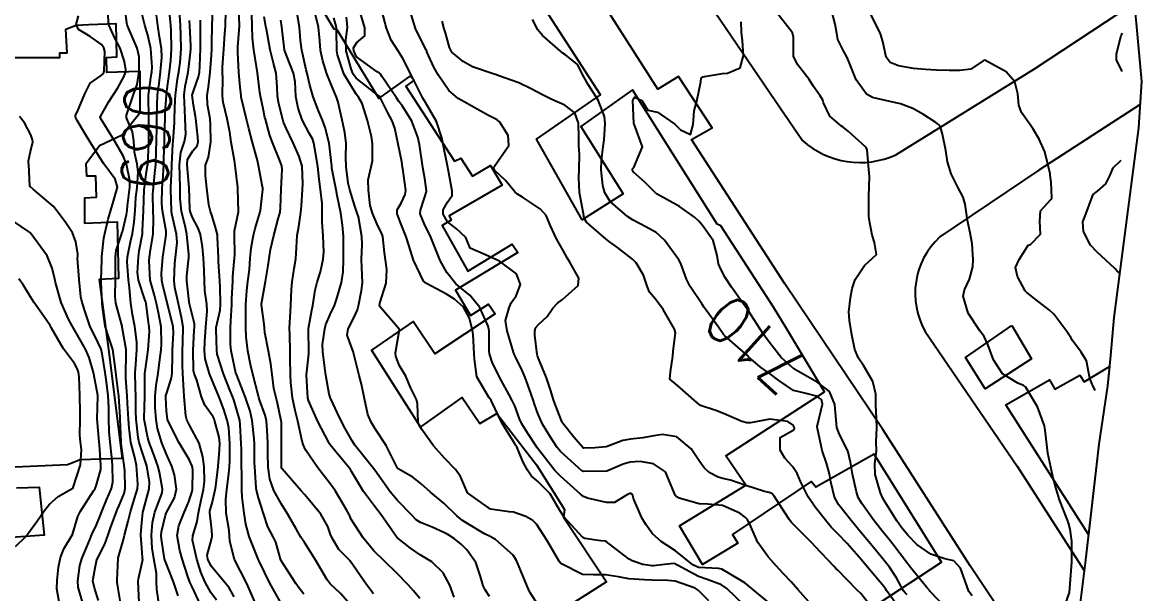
# Model space of a CAD drawing. Header units: metres. Extents: x 292545 to 299085, y 7450245 to 7463078.
# Drawn here: x 297174.5 to 297270.9, y 7453358.4 to 7453407.6 of the extents above; entities that cross this region are included whole.
import ezdxf
from ezdxf.enums import TextEntityAlignment as Align

# ---------------------------------------------------------------- set-up
doc = ezdxf.new("R2010")
doc.units = ezdxf.units.M
for name, color, linetype in [('Area', 45, 'Continuous'), ('Cotas', 45, 'Continuous'), ('Curvas de Nivel 1m', 11, 'Continuous'), ('Curvas de Nivel 5m', 15, 'Continuous'), ('Edificações', 30, 'Continuous'), ('Vias Primárias', 230, 'Continuous')]:
    doc.layers.add(name, color=color, linetype=linetype)
doc.styles.add('Style-STANDARD', font='STANDARD.shx')

msp = doc.modelspace()

# ---------------------------------------------------------------- linework, layer by layer
at = {"layer": 'Area'}
msp.add_polyline3d([(297263.905, 7453468.188, 707.986), (297264.43, 7453463.02, 710.397), (297264.747, 7453461.498, 710.317), (297265.53, 7453455.114, 719.386), (297265.915, 7453446.778, 720.256), (297266.947, 7453435.009, 719.408), (297267.13, 7453434.456, 719.368), (297267.596, 7453432.578, 719.207), (297267.723, 7453431.278, 719.156), (297267.923, 7453429.338, 719.037), (297268.466, 7453425.708, 718.717), (297268.871, 7453421.21, 719.596), (297269.77, 7453414.053, 714.737), (297270.033, 7453411.91, 718.577), (297270.476, 7453407.583, 721.096), (297270.933, 7453402.545, 714.865), (297270.666, 7453398.531, 714.583), (297268.548, 7453382.165, 717.363), (297268.265, 7453378.912, 713.973), (297268.005, 7453376.289, 715.552), (297267.248, 7453371.24, 716.462), (297266.063, 7453361.022, 712.992), (297265.566, 7453357.118, 712.999)], dxfattribs=at)
at = {"layer": 'Curvas de Nivel 1m', "flags": 128}
for points, elevation in [([(297189.835, 7453357.339), (297189.062, 7453359.004), (297188.911, 7453359.348), (297188.73, 7453359.836), (297188.248, 7453361.355), (297188.025, 7453362.093), (297187.808, 7453363.36), (297187.943, 7453364.201), (297188.401, 7453365.354), (297188.529, 7453365.629), (297188.813, 7453366.308), (297189.08, 7453367.087), (297189.121, 7453367.347), (297189.145, 7453369.042), (297189.105, 7453369.347), (297188.851, 7453369.919), (297187.98, 7453371.359), (297187.02, 7453373.24), (297186.976, 7453373.369), (297186.9, 7453374.128), (297186.833, 7453375.292), (297186.833, 7453375.371), (297186.84, 7453375.445), (297186.918, 7453375.688), (297187.331, 7453376.972), (297187.374, 7453377.366), (297187.392, 7453378.933), (297187.41, 7453379.366), (297187.502, 7453380.848), (297187.468, 7453381.365), (297187.012, 7453383.245), (297186.981, 7453383.339), (297186.976, 7453383.371), (297186.586, 7453384.934), (297186.486, 7453385.378), (297186.45, 7453385.971), (297186.562, 7453387.378), (297186.822, 7453389.115), (297186.858, 7453389.373), (297186.845, 7453389.614), (297186.529, 7453391.376), (297186.483, 7453392.006), (297186.525, 7453393.376), (297186.56, 7453393.954), (297186.649, 7453395.375), (297186.666, 7453395.869), (297186.709, 7453397.375), (297186.723, 7453397.839), (297186.77, 7453399.374), (297186.786, 7453399.795), (297186.877, 7453401.373), (297186.91, 7453401.691), (297187.147, 7453403.371), (297187.263, 7453404.344), (297187.322, 7453405.37), (297187.296, 7453406.939), (297187.268, 7453407.37), (297187.266, 7453407.407), (297187.074, 7453409.372)], 692), ([(297202.705, 7453357.423), (297201.881, 7453358.359), (297201.005, 7453359.206), (297200.728, 7453359.559), (297199.746, 7453361.22), (297198.768, 7453362.771), (297198.477, 7453363.233), (297198.066, 7453363.952), (297197.324, 7453365.245), (297196.805, 7453366.072), (297196.15, 7453367.26), (297195.799, 7453368.232), (297195.655, 7453369.268), (297195.625, 7453370.505), (297195.624, 7453371.269), (297195.604, 7453371.993), (297195.502, 7453373.271), (297195.393, 7453373.768), (297194.911, 7453375.086), (297194.841, 7453375.281), (297194.808, 7453375.388), (297194.328, 7453377.286), (297194.124, 7453378.115), (297193.903, 7453379.291), (297193.768, 7453380.505), (297193.724, 7453381.293), (297193.715, 7453382.584), (297193.727, 7453383.293), (297193.814, 7453384.503), (297193.903, 7453385.291), (297194.028, 7453386.31), (297194.11, 7453387.29), (297194.192, 7453388.169), (297194.39, 7453389.287), (297194.531, 7453389.843), (297194.952, 7453391.282), (297194.978, 7453391.408), (297195.124, 7453392.704), (297195.179, 7453393.233), (297195.181, 7453393.279), (297195.18, 7453393.326), (297195.136, 7453393.582), (297194.826, 7453395.283), (297194.727, 7453395.717), (297194.313, 7453397.289), (297193.994, 7453398.493), (297193.792, 7453399.294), (297193.33, 7453401.191), (297193.313, 7453401.299), (297193.234, 7453402.038), (297193.133, 7453403.301), (297193.026, 7453405.058), (297193.033, 7453405.302), (297193.048, 7453405.53), (297193.169, 7453407.301), (297193.172, 7453407.424), (297193.088, 7453409.302)], 698), ([(297182.958, 7453357.417), (297182.717, 7453358.814), (297182.636, 7453359.335), (297182.625, 7453359.421), (297182.627, 7453359.518), (297182.724, 7453361.42), (297182.727, 7453361.447), (297182.754, 7453361.528), (297183.17, 7453363.015), (297183.27, 7453363.415), (297183.589, 7453364.614), (297183.791, 7453365.41), (297184.025, 7453366.193), (297184.381, 7453367.404), (297184.416, 7453367.815), (297184.299, 7453369.405), (297184.156, 7453370.104), (297183.828, 7453371.41), (297183.657, 7453372.64), (297183.602, 7453373.413), (297183.532, 7453374.788), (297183.506, 7453375.414), (297183.395, 7453376.956), (297183.38, 7453377.416), (297183.423, 7453378.951), (297183.402, 7453379.416), (297183.073, 7453381.338), (297183.055, 7453381.419), (297182.995, 7453381.645), (297182.518, 7453383.425), (297182.456, 7453383.988), (297182.492, 7453385.425), (297182.496, 7453385.97), (297182.481, 7453387.426), (297182.549, 7453387.945), (297183.034, 7453389.42), (297183.05, 7453389.454), (297183.085, 7453389.571), (297183.448, 7453391.076), (297183.489, 7453391.414), (297183.516, 7453391.813), (297183.723, 7453393.411), (297183.734, 7453394.006), (297183.433, 7453395.416), (297183.163, 7453396.123), (297182.4, 7453397.428), (297181.202, 7453399.365), (297181.177, 7453399.414), (297181.171, 7453399.44), (297181.204, 7453399.519), (297181.891, 7453400.759), (297182.315, 7453401.429), (297182.679, 7453401.978), (297183.247, 7453403.004), (297183.368, 7453403.301), (297183.391, 7453403.418), (297183.387, 7453403.551), (297183.261, 7453404.259), (297182.904, 7453405.424), (297182.448, 7453406.266), (297181.915, 7453407.434), (297181.795, 7453408.958)], 688), ([(297184.525, 7453357.582), (297184.46, 7453359.403), (297184.482, 7453359.647), (297184.744, 7453360.776), (297184.839, 7453361.312), (297184.832, 7453361.399), (297184.823, 7453361.468), (297184.762, 7453362.285), (297184.677, 7453363.401), (297184.677, 7453363.498), (297184.794, 7453364.796), (297184.838, 7453365.364), (297184.845, 7453365.399), (297184.866, 7453365.461), (297185.396, 7453367.391), (297185.42, 7453367.982), (297185.187, 7453369.395), (297184.858, 7453370.423), (297184.527, 7453371.403), (297184.446, 7453371.836), (297184.283, 7453373.406), (297184.249, 7453374.056), (297184.245, 7453375.407), (297184.225, 7453376.105), (297184.197, 7453377.407), (297184.235, 7453378.122), (297184.329, 7453379.406), (297184.317, 7453380.062), (297184.17, 7453381.408), (297183.97, 7453382.443), (297183.818, 7453383.412), (297183.695, 7453384.744), (297183.61, 7453385.414), (297183.492, 7453386.98), (297183.531, 7453387.415), (297183.79, 7453388.698), (297183.944, 7453389.411), (297184.113, 7453390.395), (297184.192, 7453391.404), (297184.255, 7453392.534), (297184.354, 7453393.402), (297184.454, 7453394.708), (297184.366, 7453395.402), (297184.125, 7453396.449), (297184.067, 7453397.407), (297183.968, 7453398.186), (297183.435, 7453399.417), (297183.431, 7453399.643), (297184.056, 7453401.408), (297184.347, 7453402.293), (297184.541, 7453403.401), (297184.526, 7453404.662), (297184.35, 7453405.404), (297183.636, 7453407.077), (297183.494, 7453407.417), (297183.456, 7453407.569), (297183.316, 7453408.736)], 689), ([(297187.894, 7453358.176), (297187.478, 7453359.362), (297186.752, 7453361.276), (297186.729, 7453361.37), (297186.462, 7453363.066), (297186.438, 7453363.375), (297186.471, 7453363.681), (297186.799, 7453365.12), (297186.859, 7453365.313), (297186.883, 7453365.369), (297187.567, 7453366.611), (297187.744, 7453367.361), (297187.591, 7453368.607), (297187.359, 7453369.365), (297186.859, 7453370.441), (297186.478, 7453371.376), (297186.119, 7453372.615), (297185.983, 7453373.384), (297185.92, 7453374.402), (297185.924, 7453375.385), (297185.997, 7453376.314), (297186.172, 7453377.382), (297186.356, 7453378.778), (297186.415, 7453379.378), (297186.458, 7453379.89), (297186.426, 7453381.378), (297186.199, 7453382.576), (297186.031, 7453383.385), (297185.818, 7453384.185), (297185.486, 7453385.393), (297185.389, 7453387.064), (297185.417, 7453387.395), (297185.483, 7453387.809), (297185.734, 7453389.39), (297185.765, 7453390.721), (297185.725, 7453391.384), (297185.713, 7453392.795), (297185.754, 7453393.384), (297185.896, 7453394.632), (297185.957, 7453395.382), (297186.006, 7453396.546), (297186.031, 7453397.382), (297186.048, 7453398.528), (297186.062, 7453399.381), (297186.072, 7453400.523), (297186.122, 7453401.381), (297186.244, 7453402.374), (297186.379, 7453403.379), (297186.486, 7453404.599), (297186.448, 7453405.378), (297186.288, 7453406.38), (297186.141, 7453407.382), (297185.956, 7453408.744)], 691), ([(297191.193, 7453357.808), (297190.714, 7453358.46), (297190.21, 7453359.335), (297189.858, 7453360.217), (297189.489, 7453361.343), (297189.132, 7453362.983), (297189.163, 7453363.346), (297189.542, 7453364.592), (297189.651, 7453365.342), (297189.848, 7453366.304), (297190.067, 7453367.338), (297190.15, 7453368.017), (297190.14, 7453369.337), (297190.021, 7453370.173), (297189.717, 7453371.342), (297188.888, 7453372.829), (297188.636, 7453373.353), (297188.555, 7453373.695), (297188.41, 7453375.355), (297188.392, 7453375.884), (297188.3, 7453377.356), (297188.268, 7453378.039), (297188.276, 7453379.357), (297188.303, 7453380.026), (297188.314, 7453381.357), (297188.193, 7453382.166), (297187.914, 7453383.361), (297187.617, 7453384.774), (297187.551, 7453385.365), (297187.596, 7453386.824), (297187.656, 7453387.364), (297187.802, 7453388.636), (297187.746, 7453389.363), (297187.341, 7453391.127), (297187.309, 7453391.368), (297187.267, 7453393.232), (297187.272, 7453393.369), (297187.34, 7453395.179), (297187.342, 7453395.368), (297187.428, 7453397.119), (297187.456, 7453397.367), (297187.575, 7453398.991), (297187.586, 7453399.366), (297187.636, 7453400.948), (297187.662, 7453401.366), (297187.847, 7453402.761), (297187.958, 7453403.363), (297188.062, 7453404.163), (297188.139, 7453405.361), (297188.13, 7453406.522), (297188.087, 7453407.362), (297188.012, 7453408.667)], 693), ([(297196.707, 7453357.63), (297195.801, 7453359.269), (297194.87, 7453361.16), (297194.818, 7453361.279), (297194.796, 7453361.322), (297194.754, 7453361.414), (297194.013, 7453363.288), (297193.717, 7453364.362), (297193.583, 7453365.292), (297193.422, 7453366.686), (297193.376, 7453367.294), (297193.367, 7453368.765), (297193.365, 7453369.295), (297193.339, 7453370.822), (297193.329, 7453371.295), (297193.247, 7453372.939), (297193.195, 7453373.297), (297192.904, 7453374.372), (297192.685, 7453375.077), (297192.604, 7453375.303), (297192.38, 7453375.846), (297191.813, 7453377.311), (297191.265, 7453379.012), (297191.212, 7453379.318), (297191.166, 7453381.143), (297191.181, 7453381.318), (297191.501, 7453382.822), (297191.543, 7453383.315), (297191.51, 7453384.833), (297191.494, 7453385.315), (297191.377, 7453386.998), (297191.36, 7453387.317), (297191.296, 7453389.102), (297191.27, 7453389.318), (297191.09, 7453390.069), (297190.791, 7453391.016), (297190.678, 7453391.326), (297190.533, 7453391.907), (297190.373, 7453393.331), (297190.246, 7453394.436), (297190.244, 7453395.334), (297190.494, 7453395.999), (297190.697, 7453397.327), (297190.682, 7453398.812), (297190.643, 7453399.328), (297190.43, 7453400.547), (297190.393, 7453401.332), (297190.496, 7453402.069), (297190.651, 7453403.329), (297190.763, 7453404.822), (297190.785, 7453405.327), (297190.793, 7453405.815), (297190.836, 7453407.327), (297190.87, 7453408.879)], 696), ([(297198.714, 7453358.306), (297198.313, 7453358.831), (297198.04, 7453359.24), (297196.753, 7453361.25), (297196.305, 7453362.793), (297196.069, 7453363.261), (297195.632, 7453364.118), (297195.257, 7453365.273), (297194.813, 7453366.635), (297194.638, 7453367.282), (297194.612, 7453367.495), (297194.494, 7453369.283), (297194.479, 7453369.653), (297194.459, 7453371.284), (297194.439, 7453371.723), (297194.274, 7453373.286), (297194.092, 7453374.097), (297193.692, 7453375.292), (297192.941, 7453377.191), (297192.902, 7453377.3), (297192.877, 7453377.367), (297192.461, 7453379.305), (297192.399, 7453379.878), (297192.398, 7453381.306), (297192.437, 7453381.867), (297192.511, 7453383.305), (297192.526, 7453383.797), (297192.591, 7453385.304), (297192.616, 7453385.728), (297192.758, 7453387.303), (297192.775, 7453387.594), (297192.737, 7453389.303), (297192.748, 7453389.642), (297193.103, 7453391.3), (297193.037, 7453393.301), (297193.028, 7453393.407), (297192.812, 7453395.303), (297192.74, 7453395.723), (297192.456, 7453397.307), (297192.344, 7453398.156), (297192.121, 7453399.311), (297191.776, 7453400.756), (297191.705, 7453401.315), (297191.729, 7453402.832), (297191.721, 7453403.315), (297191.718, 7453403.776), (297191.834, 7453405.314), (297191.925, 7453406.682), (297191.961, 7453407.313), (297191.997, 7453408.629)], 697), ([(297204.715, 7453358.337), (297204.096, 7453359.166), (297202.752, 7453361.133), (297202.711, 7453361.181), (297201.742, 7453362.174), (297201.127, 7453363.205), (297201.029, 7453363.459), (297200.782, 7453364.151), (297200.185, 7453365.216), (297198.818, 7453366.883), (297198.507, 7453367.233), (297196.842, 7453369.141), (297196.803, 7453369.211), (297196.797, 7453369.251), (297196.795, 7453369.3), (297196.795, 7453371.251), (297196.786, 7453373.146), (297196.772, 7453373.252), (297196.45, 7453374.798), (297196.329, 7453375.259), (297196.145, 7453376.042), (297195.991, 7453377.264), (297195.878, 7453378.192), (297195.676, 7453379.269), (297195.371, 7453380.891), (297195.334, 7453381.275), (297195.312, 7453381.592), (297195.076, 7453383.279), (297195.079, 7453383.344), (297195.434, 7453385.274), (297195.661, 7453386.664), (297195.732, 7453387.27), (297195.843, 7453388.04), (297196.131, 7453389.264), (297196.525, 7453390.686), (297196.672, 7453391.256), (297196.716, 7453391.649), (297196.768, 7453393.255), (297196.849, 7453394.953), (297196.818, 7453395.255), (297196.632, 7453395.787), (297196.014, 7453397.268), (297195.792, 7453397.874), (297195.412, 7453399.277), (297195.373, 7453399.446), (297195.212, 7453400.188), (297194.976, 7453401.282), (297194.935, 7453401.575), (297194.743, 7453403.285), (297194.533, 7453404.549), (297194.411, 7453405.283), (297194.306, 7453406.308), (297194.281, 7453407.285), (297194.231, 7453408.364)], 699), ([(297214.714, 7453358.101), (297214.347, 7453358.674), (297214.185, 7453359.045), (297213.96, 7453359.822), (297213.537, 7453361.052), (297212.764, 7453362.13), (297212.305, 7453362.604), (297211.721, 7453363.076), (297211.137, 7453363.445), (297210.778, 7453363.643), (297209.795, 7453364.088), (297208.787, 7453364.488), (297208.412, 7453364.738), (297208.029, 7453365.121), (297206.812, 7453366.402), (297206.18, 7453367.146), (297204.841, 7453368.996), (297204.717, 7453369.161), (297204.156, 7453369.864), (297203.106, 7453371.178), (297202.877, 7453371.539), (297202.293, 7453372.595), (297201.978, 7453373.194), (297201.63, 7453373.928), (297201.034, 7453375.208), (297200.918, 7453375.561), (297200.607, 7453377.213), (297200.554, 7453377.606), (297200.353, 7453379.216), (297200.34, 7453379.849), (297200.527, 7453381.215), (297200.626, 7453381.585), (297201.005, 7453382.452), (297201.355, 7453383.205), (297201.547, 7453383.73), (297201.977, 7453385.196), (297202.117, 7453386.124), (297202.13, 7453387.194), (297202.148, 7453388.269), (297202.146, 7453389.194), (297202.054, 7453390.157), (297201.901, 7453391.192), (297201.607, 7453392.714), (297201.506, 7453393.196), (297201.152, 7453395.071), (297201.133, 7453395.18), (297201.13, 7453395.2), (297201.127, 7453395.227), (297200.905, 7453397.204), (297200.564, 7453398.577), (297200.322, 7453399.213), (297200.003, 7453400.01), (297199.534, 7453401.225), (297199.238, 7453402.212), (297199.014, 7453403.232), (297198.932, 7453403.558), (297198.543, 7453405.237), (297198.443, 7453406.077), (297198.362, 7453407.239), (297198.161, 7453408.391)], 702), ([(297218.71, 7453357.676), (297218.212, 7453358.492), (297217.964, 7453359.001), (297217.417, 7453360.336), (297217.143, 7453361.014), (297217.02, 7453361.28), (297216.76, 7453361.681), (297215.251, 7453363.035), (297214.775, 7453363.273), (297214.301, 7453363.522), (297212.787, 7453364.441), (297212.405, 7453364.681), (297211.921, 7453365.073), (297210.808, 7453366.124), (297209.639, 7453367.102), (297208.83, 7453367.829), (297208.131, 7453368.416), (297206.843, 7453369.122), (297206.822, 7453369.14), (297206.797, 7453369.187), (297205.823, 7453371.151), (297204.887, 7453372.581), (297204.521, 7453373.164), (297204.246, 7453373.82), (297203.942, 7453375.17), (297203.687, 7453376.417), (297203.5, 7453377.174), (297203.003, 7453379.139), (297202.992, 7453379.18), (297202.964, 7453379.253), (297202.454, 7453380.665), (297202.541, 7453381.187), (297202.997, 7453382.107), (297203.356, 7453382.828), (297203.431, 7453383.176), (297203.685, 7453384.515), (297203.788, 7453385.172), (297203.733, 7453386.493), (297203.709, 7453387.174), (297203.764, 7453388.485), (297203.726, 7453389.174), (297203.426, 7453390.851), (297203.329, 7453391.178), (297203.112, 7453391.787), (297202.685, 7453393.184), (297202.558, 7453393.767), (297202.37, 7453395.188), (297202.347, 7453396.006), (297202.365, 7453397.188), (297202.254, 7453398.127), (297202.026, 7453399.192), (297201.673, 7453400.741), (297201.531, 7453401.197), (297201.234, 7453401.92), (297200.717, 7453403.208), (297200.367, 7453404.316), (297200.168, 7453405.217), (297200.098, 7453406.035), (297199.989, 7453407.22), (297199.566, 7453408.98)], 703), ([(297238.712, 7453357.656), (297237.376, 7453358.773), (297236.728, 7453359.278), (297235.52, 7453360.008), (297234.74, 7453360.475), (297234.476, 7453360.54), (297232.741, 7453360.625), (297232.26, 7453360.835), (297230.765, 7453362.047), (297229.524, 7453362.862), (297228.779, 7453363.507), (297228.216, 7453364.308), (297227.859, 7453364.884), (297227.15, 7453366.563), (297227.039, 7453366.897), (297226.912, 7453366.987), (297226.824, 7453366.987), (297226.757, 7453366.967), (297226.613, 7453366.902), (297225.497, 7453366.229), (297224.812, 7453366.207), (297223.176, 7453366.587), (297222.82, 7453366.74), (297222.58, 7453366.952), (297220.838, 7453368.498), (297220.371, 7453368.975), (297218.862, 7453370.905), (297218.828, 7453370.956), (297218.804, 7453370.991), (297218.044, 7453372.162), (297217.521, 7453373.011), (297217.319, 7453373.436), (297216.908, 7453374.553), (297216.695, 7453375.022), (297216.432, 7453375.513), (297215.599, 7453377.033), (297214.956, 7453378.34), (297214.735, 7453379.042), (297214.702, 7453379.306), (297214.686, 7453381.043), (297214.614, 7453381.418), (297213.88, 7453383.051), (297213.023, 7453384.11), (297212.494, 7453384.535), (297211.82, 7453385.078), (297211.047, 7453386.054), (297210.478, 7453387.096), (297210.069, 7453388.104), (297209.671, 7453389.104), (297209.095, 7453390.28), (297208.763, 7453391.113), (297208.78, 7453391.441), (297209.124, 7453392.497), (297209.282, 7453392.957), (297209.303, 7453393.108), (297209.143, 7453394.163), (297208.978, 7453395.112), (297208.949, 7453395.319), (297208.68, 7453397.115), (297208.555, 7453397.744), (297208.043, 7453399.122), (297207.216, 7453400.399), (297206.906, 7453400.821), (297206.699, 7453401.138), (297205.475, 7453402.931), (297205.332, 7453403.159), (297205.303, 7453403.209), (297205.254, 7453403.255), (297205.048, 7453403.369), (297203.268, 7453404.679), (297203.022, 7453405.183), (297203.016, 7453405.442), (297203.28, 7453405.9), (297203.972, 7453406.487), (297203.983, 7453407.173), (297203.404, 7453409.097)], 706), ([(297242.707, 7453357.13), (297241.31, 7453358.724), (297240.729, 7453359.37), (297240.065, 7453360.068), (297239.429, 7453360.75), (297238.754, 7453361.528), (297237.848, 7453362.769), (297237.151, 7453364.415), (297236.934, 7453364.779), (297236.795, 7453364.93), (297236.299, 7453365.287), (297234.81, 7453365.972), (297233.556, 7453366.075), (297232.812, 7453366.1), (297231.087, 7453366.58), (297230.821, 7453366.738), (297230.737, 7453366.851), (297230.684, 7453366.992), (297229.91, 7453368.859), (297228.85, 7453369.566), (297227.726, 7453369.761), (297226.851, 7453369.688), (297226.242, 7453369.513), (297224.843, 7453368.92), (297222.842, 7453368.89), (297222.699, 7453368.951), (297220.86, 7453370.629), (297220.569, 7453370.973), (297219.914, 7453371.943), (297219.299, 7453372.986), (297218.902, 7453373.899), (297218.614, 7453374.698), (297218.507, 7453374.996), (297218.281, 7453375.641), (297217.799, 7453377.007), (297217.552, 7453377.614), (297216.961, 7453378.784), (297216.854, 7453379.021), (297216.8, 7453379.186), (297216.262, 7453381.027), (297216.117, 7453381.908), (297216.41, 7453383.026), (297216.596, 7453383.445), (297217.023, 7453384.043), (297217.393, 7453385.015), (297217.047, 7453385.943), (297215.581, 7453387.035), (297215.225, 7453387.198), (297215.065, 7453387.278), (297214.652, 7453387.459), (297213.074, 7453388.146), (297212.811, 7453388.795), (297212.676, 7453389.066), (297211.855, 7453389.843), (297211.096, 7453390.431), (297210.726, 7453391.094), (297210.744, 7453391.458), (297211.119, 7453392.134), (297211.509, 7453392.702), (297211.513, 7453393.084), (297211.456, 7453393.405), (297211.152, 7453394.98), (297211.13, 7453395.09), (297211.127, 7453395.116), (297210.726, 7453397.094), (297210.608, 7453397.669), (297210.167, 7453399.1), (297209.219, 7453400.734), (297208.985, 7453401.112), (297208.722, 7453401.624), (297207.988, 7453403.123), (297207.267, 7453404.509), (297207.039, 7453404.901), (297206.872, 7453405.136), (297206.252, 7453406.115), (297205.845, 7453407.152), (297205.322, 7453409.082)], 707), ([(297248.091, 7453356.646), (297246.72, 7453358.364), (297246.412, 7453358.663), (297244.74, 7453360.374), (297244.59, 7453360.531), (297244.441, 7453360.685), (297242.769, 7453362.457), (297242.527, 7453362.712), (297240.79, 7453364.465), (297240.669, 7453364.609), (297240.578, 7453364.733), (297240.145, 7453365.398), (297239.252, 7453366.754), (297239.053, 7453366.984), (297238.826, 7453367.087), (297238.421, 7453367.17), (297236.832, 7453367.683), (297235.487, 7453368.143), (297234.838, 7453368.294), (297234.426, 7453368.394), (297233.659, 7453368.818), (297233.234, 7453369.212), (297232.852, 7453369.738), (297232.096, 7453370.838), (297230.879, 7453371.897), (297229.65, 7453372.094), (297228.88, 7453371.976), (297227.953, 7453371.808), (297226.875, 7453371.689), (297226.217, 7453371.563), (297224.865, 7453371.061), (297224.753, 7453371.033), (297223.796, 7453370.936), (297222.862, 7453370.899), (297222.761, 7453370.951), (297221.982, 7453371.853), (297221.093, 7453372.967), (297221.017, 7453373.091), (297220.897, 7453373.363), (297220.276, 7453374.976), (297219.976, 7453375.931), (297219.651, 7453376.983), (297218.96, 7453378.649), (297218.855, 7453378.885), (297218.83, 7453378.992), (297218.645, 7453380.66), (297218.622, 7453380.995), (297218.705, 7453381.277), (297218.992, 7453381.616), (297219.709, 7453382.276), (297220.182, 7453382.978), (297220.575, 7453383.416), (297221.021, 7453383.738), (297222.376, 7453384.95), (297222.423, 7453385.569), (297221.652, 7453386.961), (297221.435, 7453387.333), (297221.073, 7453387.952), (297220.503, 7453388.976), (297219.99, 7453390.085), (297219.614, 7453390.985), (297219.111, 7453391.529), (297217.583, 7453392.549), (297217.13, 7453392.826), (297216.916, 7453393.013), (297216.11, 7453393.992), (297215.151, 7453394.89), (297215.069, 7453395.041), (297215.075, 7453395.119), (297215.155, 7453395.232), (297216.397, 7453397.022), (297216.33, 7453397.879), (297215.621, 7453399.034), (297215.395, 7453399.227), (297215.206, 7453399.325), (297214.639, 7453399.615), (297213.216, 7453400.404), (297212.792, 7453400.639), (297212.029, 7453401.078), (297211.233, 7453401.765), (297210.298, 7453403.1), (297209.943, 7453403.783), (297209.339, 7453405.109), (297209.318, 7453405.154), (297209.274, 7453405.243), (297208.351, 7453407.119), (297207.926, 7453408.511)], 708), ([(297256.327, 7453358.154), (297256.048, 7453358.55), (297255.693, 7453359.516), (297255.321, 7453360.561), (297254.752, 7453361.184), (297253.975, 7453361.357), (297252.76, 7453361.749), (297251.566, 7453362.602), (297250.781, 7453363.404), (297250.237, 7453364.068), (297249.832, 7453364.624), (297248.817, 7453366.241), (297248.597, 7453366.642), (297248.428, 7453367.043), (297247.96, 7453368.649), (297247.949, 7453369.552), (297248.083, 7453370.648), (297248.067, 7453371.456), (297248.099, 7453372.648), (297248.093, 7453373.456), (297248.014, 7453374.649), (297248.013, 7453375.558), (297247.762, 7453376.652), (297246.954, 7453378.048), (297246.522, 7453378.664), (297246.208, 7453379.43), (297245.967, 7453380.67), (297245.76, 7453381.914), (297245.707, 7453382.673), (297245.829, 7453383.868), (297245.982, 7453384.671), (297246.246, 7453385.463), (297247.053, 7453386.66), (297248.085, 7453387.628), (297247.917, 7453388.647), (297247.708, 7453389.27), (297247.439, 7453390.655), (297247.412, 7453390.962), (297247.416, 7453392.656), (297247.483, 7453394.32), (297247.461, 7453394.655), (297247.425, 7453394.926), (297247.27, 7453396.659), (297247.176, 7453396.871), (297245.659, 7453398.212), (297245.202, 7453398.606), (297245.079, 7453398.682), (297244.057, 7453399.543), (297243.516, 7453400.706), (297243.445, 7453400.927), (297243.229, 7453401.291), (297242.645, 7453402.116), (297242.274, 7453402.715), (297241.262, 7453404.002), (297240.932, 7453404.733), (297240.92, 7453406.364), (297240.829, 7453406.735), (297239.322, 7453408.685)], 712), ([(297264.188, 7453356.975), (297264.723, 7453358.45), (297264.906, 7453361.069), (297264.921, 7453362.876), (297264.787, 7453363.905), (297264.64, 7453364.452), (297264.541, 7453364.707), (297263.865, 7453366.459), (297263.422, 7453367.876), (297263.279, 7453368.466), (297262.863, 7453370.47), (297262.618, 7453372.473), (297262.55, 7453372.82), (297261.949, 7453374.48), (297260.93, 7453376.192), (297260.759, 7453376.32), (297260.277, 7453376.5), (297258.945, 7453377.329), (297258.17, 7453378.528), (297257.666, 7453379.843), (297257.352, 7453380.536), (297256.99, 7453381.024), (297255.993, 7453382.55), (297255.558, 7453384.024), (297255.656, 7453384.554), (297256.102, 7453385.49), (297256.383, 7453386.547), (297256.415, 7453387.194), (297256.319, 7453388.548), (297256.146, 7453389.496), (297255.935, 7453390.552), (297255.717, 7453391.954), (297255.543, 7453392.556), (297255.135, 7453393.372), (297254.519, 7453394.57), (297254.208, 7453395.619), (297254.049, 7453396.577), (297253.768, 7453398.008), (297253.608, 7453398.584), (297253.436, 7453398.817), (297253.207, 7453398.987), (297252.127, 7453399.688), (297251.219, 7453400.21), (297250.145, 7453400.621), (297249.225, 7453400.8), (297247.724, 7453401.149), (297247.231, 7453401.447), (297246.333, 7453402.669), (297245.69, 7453404.253), (297245.521, 7453404.678), (297245.278, 7453405.139), (297244.762, 7453406.16), (297244.651, 7453406.686), (297244.51, 7453407.483), (297244.202, 7453408.691)], 713), ([(297266.923, 7453375.87), (297266.756, 7453376.248), (297266.67, 7453376.424), (297266.459, 7453376.908), (297266.172, 7453378.432), (297265.724, 7453379.192), (297264.98, 7453380.206), (297264.821, 7453380.452), (297264.478, 7453380.965), (297263.37, 7453382.466), (297263.008, 7453382.809), (297261.726, 7453383.78), (297261.031, 7453384.332), (297260.95, 7453384.409), (297260.888, 7453384.492), (297260.246, 7453385.703), (297260.06, 7453386.505), (297260.392, 7453387.172), (297261.08, 7453388.285), (297261.164, 7453388.407), (297261.347, 7453388.487), (297262.204, 7453389.367), (297262.167, 7453390.479), (297262.216, 7453391.375), (297263.122, 7453392.346), (297263.182, 7453392.469), (297263.144, 7453393.852), (297263.061, 7453394.471), (297263.039, 7453394.586), (297262.591, 7453396.476), (297262.116, 7453397.554), (297261.552, 7453398.487), (297261.208, 7453398.964), (297260.575, 7453399.858), (297260.36, 7453400.499), (297260.265, 7453401.468), (297260.007, 7453402.502), (297259.256, 7453403.385), (297257.421, 7453404.387), (297257.27, 7453404.329), (297256.203, 7453403.607), (297255.257, 7453403.488), (297254.34, 7453403.491), (297253.257, 7453403.51), (297252.296, 7453403.561), (297251.259, 7453403.653), (297249.993, 7453403.892), (297249.266, 7453404.172), (297248.923, 7453404.635), (297248.632, 7453405.985), (297248.419, 7453406.643), (297247.571, 7453408.404)], 714), ([(297181.029, 7453357.768), (297180.716, 7453358.741), (297180.551, 7453359.452), (297180.553, 7453359.624), (297180.74, 7453360.587), (297180.896, 7453361.294), (297180.96, 7453361.438), (297181.576, 7453362.621), (297181.873, 7453363.429), (297182.097, 7453364.113), (297182.574, 7453365.422), (297182.642, 7453365.584), (297182.808, 7453365.96), (297183.236, 7453366.999), (297183.318, 7453367.415), (297183.283, 7453368.971), (297183.242, 7453369.416), (297182.987, 7453371.303), (297182.976, 7453371.419), (297182.902, 7453373.411), (297182.894, 7453373.545), (297182.767, 7453375.421), (297182.751, 7453375.586), (297182.509, 7453377.424), (297182.464, 7453377.909), (297182.262, 7453379.427), (297181.885, 7453380.526), (297181.589, 7453381.434), (297181.382, 7453383.063), (297181.349, 7453383.437), (297181.253, 7453385.215), (297181.253, 7453385.438), (297181.315, 7453387.182), (297181.328, 7453387.437), (297181.491, 7453389.024), (297181.561, 7453389.435), (297181.87, 7453390.664), (297182.086, 7453391.43), (297182.328, 7453392.221), (297182.668, 7453393.425), (297182.451, 7453394.115), (297181.482, 7453395.437), (297181.16, 7453395.913), (297180.218, 7453397.454), (297179.833, 7453398.104), (297179.2, 7453399.174), (297179.044, 7453399.472), (297179.032, 7453399.644), (297179.208, 7453399.942), (297179.843, 7453401.461), (297180.297, 7453402.395), (297181.247, 7453403.048), (297181.453, 7453403.235), (297181.529, 7453403.437), (297181.578, 7453405.129), (297181.499, 7453405.438), (297181.277, 7453405.735), (297180.316, 7453406.421), (297179.296, 7453407.021), (297179.115, 7453407.463), (297179.31, 7453408.199)], 687), ([(297192.711, 7453358.088), (297192.277, 7453358.865), (297191.925, 7453359.312), (297190.744, 7453360.731), (297190.451, 7453361.333), (297190.406, 7453361.684), (297190.77, 7453363.039), (297190.821, 7453363.329), (297190.781, 7453363.843), (297190.621, 7453365.332), (297190.635, 7453365.501), (297190.811, 7453366.171), (297191.09, 7453367.326), (297191.144, 7453367.643), (297191.35, 7453369.322), (297191.465, 7453370.72), (297191.473, 7453371.321), (297191.413, 7453371.857), (297191.024, 7453373.328), (297190.991, 7453373.426), (297190.896, 7453373.607), (297190.185, 7453374.61), (297189.905, 7453375.335), (297189.49, 7453376.786), (297189.277, 7453377.345), (297189.22, 7453377.62), (297189.188, 7453379.347), (297189.275, 7453381.059), (297189.303, 7453381.345), (297189.297, 7453381.646), (297189.007, 7453382.778), (297188.859, 7453383.352), (297188.828, 7453383.539), (297188.63, 7453385.354), (297188.631, 7453385.763), (297188.812, 7453387.353), (297188.816, 7453387.602), (297188.638, 7453389.354), (297188.513, 7453389.931), (297188.179, 7453391.359), (297188.074, 7453392.405), (297188.07, 7453393.361), (297188.051, 7453394.454), (297188.02, 7453395.361), (297188.124, 7453396.405), (297188.446, 7453397.357), (297188.549, 7453397.997), (297188.5, 7453399.357), (297188.466, 7453400.102), (297188.419, 7453401.358), (297188.497, 7453402.095), (297188.757, 7453403.355), (297188.967, 7453405.05), (297188.985, 7453405.353), (297188.981, 7453405.649), (297188.897, 7453407.354), (297188.872, 7453407.789)], 694), ([(297211.689, 7453358.052), (297211.316, 7453359.081), (297210.739, 7453360.163), (297209.745, 7453361.1), (297208.759, 7453361.7), (297207.91, 7453362.268), (297206.814, 7453363.139), (297206.79, 7453363.156), (297206.773, 7453363.182), (297205.398, 7453365.154), (297204.804, 7453365.913), (297203.879, 7453367.169), (297202.84, 7453368.903), (297202.736, 7453369.075), (297202.654, 7453369.183), (297201.635, 7453370.425), (297200.989, 7453371.208), (297200.939, 7453371.274), (297200.875, 7453371.389), (297199.918, 7453373.22), (297199.113, 7453375.026), (297199.06, 7453375.229), (297198.963, 7453377.209), (297198.962, 7453377.23), (297199.152, 7453379.037), (297199.153, 7453379.228), (297199.113, 7453381.107), (297199.12, 7453381.229), (297199.417, 7453382.818), (297199.491, 7453383.225), (297199.707, 7453384.542), (297199.878, 7453385.222), (297200.156, 7453386.109), (297200.401, 7453387.217), (297200.447, 7453387.838), (297200.392, 7453389.217), (297200.291, 7453390.408), (297200.315, 7453391.212), (297200.317, 7453392.01), (297200.148, 7453393.215), (297200.032, 7453394.107), (297199.92, 7453395.218), (297199.665, 7453396.733), (297199.58, 7453397.224), (297199.488, 7453397.527), (297199.191, 7453398.078), (297198.594, 7453399.236), (297198.226, 7453400.226), (297198.026, 7453401.242), (297197.968, 7453402.517), (297197.84, 7453403.244), (297197.268, 7453404.733), (297197.11, 7453405.091), (297197.06, 7453405.252), (297197.026, 7453405.502), (297196.823, 7453407.255), (297196.734, 7453407.823)], 701), ([(297233.64, 7453357.744), (297232.721, 7453358.651), (297232.464, 7453358.833), (297230.732, 7453359.432), (297230.085, 7453359.504), (297228.733, 7453359.512), (297228.077, 7453359.535), (297226.734, 7453359.645), (297225.847, 7453359.798), (297224.739, 7453359.976), (297223.691, 7453359.983), (297222.739, 7453360.011), (297220.866, 7453360.969), (297220.754, 7453361.101), (297219.676, 7453362.981), (297218.786, 7453364.345), (297218.465, 7453364.67), (297217.869, 7453365.004), (297216.798, 7453365.378), (297216.412, 7453365.411), (297214.802, 7453365.643), (297212.823, 7453367.06), (297212.228, 7453368.461), (297211.792, 7453369.076), (297210.857, 7453370.047), (297209.914, 7453371.1), (297208.887, 7453372.53), (297208.663, 7453372.886), (297208.585, 7453373.115), (297208.525, 7453374.732), (297208.424, 7453375.115), (297207.911, 7453376.137), (297207.505, 7453377.124), (297206.952, 7453378.066), (297206.657, 7453378.832), (297206.633, 7453379.135), (297206.983, 7453381.13), (297205.246, 7453383.157), (297205.264, 7453383.405), (297205.813, 7453385.148), (297205.887, 7453386.311), (297205.765, 7453387.149), (297205.689, 7453387.77), (297205.527, 7453389.153), (297205.414, 7453389.483), (297205.092, 7453390.09), (297204.63, 7453391.165), (297204.448, 7453391.831), (297204.296, 7453393.168), (297204.269, 7453394.042), (297204.514, 7453395.166), (297204.636, 7453395.69), (297204.647, 7453397.165), (297204.55, 7453397.806), (297204.212, 7453399.17), (297203.748, 7453400.644), (297203.437, 7453401.178), (297203.227, 7453401.455), (297202.159, 7453403.191), (297201.63, 7453404.835), (297201.581, 7453405.197), (297201.549, 7453406.939), (297201.534, 7453407.198), (297201.305, 7453408.036)], 704), ([(297249.694, 7453357.606), (297248.95, 7453358.637), (297248.864, 7453358.778), (297248.726, 7453358.967), (297247.299, 7453360.654), (297246.752, 7453361.291), (297245.562, 7453362.672), (297244.781, 7453363.5), (297244.189, 7453364.091), (297243.681, 7453364.697), (297242.81, 7453365.827), (297242.182, 7453366.716), (297241.535, 7453368.023), (297241.24, 7453368.726), (297240.849, 7453369.319), (297240.171, 7453370.055), (297239.774, 7453370.746), (297239.793, 7453371.828), (297240.889, 7453372.462), (297241.003, 7453372.617), (297240.991, 7453372.729), (297240.894, 7453372.879), (297240.437, 7453373.195), (297238.899, 7453373.396), (297237.216, 7453373.095), (297236.896, 7453373.079), (297236.463, 7453373.219), (297234.904, 7453373.889), (297234.248, 7453374.151), (297232.911, 7453374.599), (297232.604, 7453374.833), (297230.935, 7453376.325), (297230.275, 7453376.857), (297230.323, 7453377.483), (297230.529, 7453378.854), (297230.558, 7453379.263), (297230.765, 7453380.852), (297230.66, 7453381.181), (297229.704, 7453382.863), (297229.022, 7453383.756), (297228.527, 7453384.376), (297228.326, 7453384.881), (297227.989, 7453385.833), (297227.372, 7453386.895), (297227.058, 7453387.219), (297225.759, 7453388.226), (297225.08, 7453388.711), (297224.789, 7453388.923), (297223.098, 7453390.399), (297222.895, 7453390.737), (297222.847, 7453390.944), (297222.79, 7453391.263), (297222.481, 7453392.95), (297222.419, 7453394.224), (297222.454, 7453394.95), (297222.476, 7453396.26), (297222.439, 7453396.951), (297222.426, 7453397.71), (297222.403, 7453398.952), (297222.082, 7453399.828), (297221.218, 7453400.482), (297220.096, 7453400.981), (297219.229, 7453401.415), (297218.328, 7453401.908), (297217.244, 7453402.413), (297215.544, 7453403.036), (297215.328, 7453403.113), (297215.254, 7453403.137), (297215.129, 7453403.167), (297213.26, 7453403.792), (297212.45, 7453404.258), (297211.484, 7453405.078), (297211.277, 7453405.475), (297210.926, 7453406.723), (297210.813, 7453407.087), (297210.652, 7453407.74)], 709), ([(297254.594, 7453356.571), (297252.722, 7453358.545), (297252.681, 7453358.59), (297252.428, 7453358.891), (297251.015, 7453360.607), (297250.748, 7453360.944), (297249.486, 7453362.629), (297249.18, 7453363.037), (297248.782, 7453363.522), (297247.887, 7453364.649), (297246.815, 7453366.138), (297246.513, 7453366.663), (297246.356, 7453367.136), (297246.001, 7453368.668), (297245.837, 7453369.687), (297245.613, 7453370.672), (297244.884, 7453372.085), (297244.657, 7453372.684), (297244.524, 7453374.3), (297244.501, 7453374.686), (297244.029, 7453375.799), (297242.932, 7453376.631), (297242.762, 7453376.712), (297240.948, 7453377.745), (297239.858, 7453378.741), (297238.974, 7453379.868), (297238.595, 7453380.372), (297238.317, 7453380.76), (297237.013, 7453382.78), (297235.573, 7453384.795), (297235.041, 7453385.643), (297234.636, 7453386.394), (297234.47, 7453386.806), (297234.337, 7453387.535), (297234.013, 7453388.811), (297233.096, 7453390.118), (297232.758, 7453390.483), (297232.396, 7453390.831), (297231.117, 7453391.764), (297229.19, 7453392.811), (297229.132, 7453392.838), (297229.084, 7453392.871), (297228.12, 7453393.862), (297227.151, 7453394.717), (297227.051, 7453394.901), (297227.062, 7453394.993), (297227.155, 7453395.112), (297227.915, 7453396.889), (297227.202, 7453398.86), (297227.181, 7453398.9), (297227.176, 7453398.928), (297227.087, 7453400.901), (297227.1, 7453401.026), (297227.227, 7453401.186), (297227.854, 7453400.891), (297228.387, 7453400.055), (297229.213, 7453399.903), (297230.71, 7453398.855), (297231.196, 7453398.361), (297232.062, 7453397.965), (297232.271, 7453398.834), (297232.376, 7453399.994), (297232.586, 7453400.83), (297232.931, 7453402.516), (297232.963, 7453402.824), (297233.115, 7453402.952), (297233.245, 7453402.982), (297234.816, 7453403.238), (297235.25, 7453403.264), (297236.32, 7453403.727), (297236.628, 7453404.786), (297236.545, 7453406.047), (297236.441, 7453406.789), (297236.407, 7453407.688)], 711), ([(297179.702, 7453357.46), (297179.272, 7453358.91), (297179.256, 7453359.465), (297179.413, 7453360.793), (297179.607, 7453361.457), (297180.248, 7453362.928), (297180.46, 7453363.445), (297180.552, 7453363.668), (297180.783, 7453364.145), (297181.173, 7453365.061), (297181.31, 7453365.435), (297181.736, 7453366.509), (297182.135, 7453367.427), (297182.255, 7453367.999), (297182.234, 7453369.426), (297182.177, 7453370.103), (297182.04, 7453371.428), (297181.96, 7453372.352), (297181.92, 7453373.43), (297181.91, 7453374.423), (297181.852, 7453375.431), (297181.72, 7453376.643), (297181.607, 7453377.433), (297181.352, 7453379.043), (297181.257, 7453379.437), (297180.972, 7453380.049), (297180.283, 7453381.451), (297179.964, 7453382.417), (297179.623, 7453383.461), (297179.504, 7453383.949), (297179.36, 7453385.465), (297179.226, 7453387.302), (297179.232, 7453387.467), (297179.233, 7453387.636), (297179.075, 7453388.702), (297178.795, 7453389.473), (297178.14, 7453390.437), (297177.347, 7453391.488), (297177.116, 7453391.776), (297175.421, 7453393.216), (297175.133, 7453393.473), (297175.109, 7453393.487), (297175.098, 7453393.511), (297175.015, 7453395.375), (297174.999, 7453395.512), (297174.987, 7453395.681), (297175.168, 7453396.501), (297175.368, 7453397.321), (297175.349, 7453397.508), (297175.187, 7453397.949), (297174.642, 7453398.963), (297174.229, 7453399.525)], 686), ([(297173.865, 7453362.426), (297174.771, 7453363.295), (297174.941, 7453363.517), (297175.705, 7453364.59), (297176.353, 7453365.497), (297176.809, 7453366.063), (297177.564, 7453366.734), (297178.823, 7453367.451), (297178.84, 7453367.47), (297178.856, 7453367.502), (297179.469, 7453369.461), (297179.561, 7453370.761), (297179.479, 7453371.461), (297179.429, 7453372.012), (297179.44, 7453373.462), (297179.443, 7453374.006), (297179.411, 7453375.463), (297179.351, 7453377.049), (297179.292, 7453377.465), (297179.211, 7453377.731), (297178.95, 7453378.201), (297178.005, 7453379.48), (297176.99, 7453381.266), (297176.873, 7453381.491), (297176.542, 7453381.95), (297175.467, 7453383.505), (297175.02, 7453384.201), (297174.52, 7453385.009), (297174.146, 7453385.523)], 684)]:
    msp.add_lwpolyline(points, dxfattribs=dict(at, elevation=elevation))
at = {"layer": 'Curvas de Nivel 5m', "flags": 128}
for points, elevation in [([(297186.242, 7453357.377), (297186.043, 7453358.706), (297186.036, 7453359.38), (297186.012, 7453360.102), (297185.797, 7453361.384), (297185.655, 7453362.279), (297185.602, 7453363.388), (297185.68, 7453364.496), (297185.892, 7453365.384), (297186.5, 7453367.055), (297186.542, 7453367.374), (297186.296, 7453368.837), (297186.154, 7453369.38), (297185.736, 7453370.511), (297185.399, 7453371.392), (297185.283, 7453371.8), (297184.974, 7453373.399), (297184.972, 7453373.477), (297185.013, 7453375.398), (297185.029, 7453377.311), (297185.032, 7453377.399), (297185.055, 7453377.509), (297185.32, 7453379.395), (297185.413, 7453380.967), (297185.394, 7453381.394), (297185.346, 7453381.745), (297185.129, 7453383.398), (297185.105, 7453383.489), (297185.016, 7453383.721), (297184.463, 7453385.406), (297184.375, 7453386.074), (297184.462, 7453387.406), (297184.536, 7453387.937), (297184.805, 7453389.403), (297184.831, 7453389.658), (297184.895, 7453391.393), (297184.967, 7453393.228), (297184.979, 7453393.392), (297185.144, 7453394.533), (297185.254, 7453395.287), (297185.266, 7453395.389), (297185.354, 7453397.214), (297185.356, 7453397.388), (297185.369, 7453399.221), (297185.366, 7453399.388), (297185.341, 7453401.269), (297185.347, 7453401.389), (297185.575, 7453403.06), (297185.618, 7453403.386), (297185.642, 7453403.772), (297185.534, 7453405.387), (297185.29, 7453406.549), (297185.031, 7453407.394), (297184.688, 7453408.771)], 690), ([(297194.647, 7453357.338), (297193.775, 7453359.289), (297192.753, 7453361.3), (297192.337, 7453362.875), (297192.328, 7453363.307), (297192.295, 7453363.792), (297192.028, 7453365.312), (297192.003, 7453366.501), (297192.1, 7453367.311), (297192.255, 7453368.727), (297192.313, 7453369.308), (297192.345, 7453369.813), (297192.344, 7453371.308), (297192.251, 7453372.674), (297192.125, 7453373.312), (297191.823, 7453374.237), (297191.416, 7453375.315), (297190.931, 7453376.497), (297190.602, 7453377.325), (297190.225, 7453378.6), (297190.166, 7453379.332), (297190.188, 7453380.119), (297190.276, 7453381.331), (297190.394, 7453382.716), (297190.378, 7453383.33), (297190.206, 7453384.514), (297190.152, 7453385.333), (297190.146, 7453386.234), (297190.091, 7453387.335), (297189.997, 7453388.261), (297189.826, 7453389.339), (297189.631, 7453389.885), (297189.098, 7453390.852), (297188.925, 7453391.352), (297188.897, 7453391.561), (297188.84, 7453393.353), (297188.82, 7453393.669), (297188.658, 7453395.355), (297188.709, 7453395.805), (297189.171, 7453396.561), (297189.528, 7453396.994), (297189.608, 7453397.344), (297189.586, 7453397.743), (297189.42, 7453399.347), (297189.389, 7453399.531), (297189.214, 7453400.493), (297189.11, 7453401.351), (297189.118, 7453401.458), (297189.23, 7453401.798), (297189.652, 7453402.939), (297189.723, 7453403.343), (297189.763, 7453403.848), (297189.83, 7453405.342), (297189.812, 7453406.825), (297189.814, 7453407.342), (297189.804, 7453407.839)], 695), ([(297208.711, 7453357.932), (297208.185, 7453358.586), (297207.718, 7453359.125), (297206.738, 7453360.124), (297205.668, 7453361.151), (297204.762, 7453362.064), (297203.844, 7453363.169), (297202.789, 7453364.825), (297202.68, 7453365.07), (297202.626, 7453365.183), (297202.389, 7453365.596), (297201.446, 7453367.201), (297201.202, 7453367.58), (297200.832, 7453368.074), (297199.934, 7453369.219), (297198.866, 7453370.766), (297198.664, 7453371.232), (297198.595, 7453371.514), (297198.201, 7453373.237), (297197.972, 7453374.169), (297197.747, 7453375.242), (297197.595, 7453376.581), (297197.563, 7453377.244), (297197.537, 7453378.664), (297197.536, 7453379.244), (297197.511, 7453380.719), (297197.5, 7453381.245), (297197.563, 7453382.688), (297197.603, 7453383.244), (297197.669, 7453384.601), (297197.709, 7453385.243), (297197.878, 7453386.414), (297198.025, 7453387.24), (297198.101, 7453388.211), (297198.158, 7453389.239), (297198.291, 7453390.038), (297198.48, 7453391.236), (297198.525, 7453391.823), (297198.619, 7453393.235), (297198.651, 7453393.721), (297198.576, 7453395.236), (297198.335, 7453396.068), (297197.802, 7453397.244), (297197.196, 7453398.517), (297196.974, 7453399.027), (297196.904, 7453399.254), (297196.574, 7453400.617), (297196.458, 7453401.261), (297196.423, 7453402.074), (297196.346, 7453403.264), (297196.111, 7453404.117), (297195.813, 7453405.265), (297195.501, 7453407.058), (297195.463, 7453407.268), (297195.306, 7453408.114)], 700), ([(297236.709, 7453357.345), (297235.172, 7453358.796), (297234.726, 7453359.107), (297233.494, 7453359.582), (297232.733, 7453359.845), (297230.868, 7453360.849), (297230.754, 7453360.925), (297230.64, 7453360.965), (297229.803, 7453360.859), (297228.872, 7453360.748), (297228.751, 7453360.75), (297227.949, 7453360.882), (297227.036, 7453361.176), (297226.757, 7453361.345), (297225.03, 7453362.658), (297224.772, 7453362.846), (297224.721, 7453362.87), (297224.333, 7453362.927), (297222.941, 7453363.114), (297222.776, 7453363.21), (297221.15, 7453364.966), (297220.801, 7453365.518), (297219.961, 7453366.979), (297218.834, 7453368.096), (297218.341, 7453368.501), (297218.009, 7453369.003), (297217.609, 7453369.767), (297217.077, 7453371.017), (297217.007, 7453371.151), (297216.876, 7453371.343), (297215.816, 7453373.031), (297214.912, 7453374.967), (297214.875, 7453375.04), (297214.7, 7453375.259), (297213.633, 7453377.053), (297213.423, 7453378.591), (297213.411, 7453379.056), (297213.312, 7453380.725), (297213.272, 7453381.057), (297212.999, 7453382.123), (297212.485, 7453383.068), (297211.707, 7453383.767), (297211.024, 7453384.178), (297209.288, 7453385.107), (297209.036, 7453385.318), (297208.18, 7453387.119), (297207.77, 7453388.429), (297207.539, 7453389.125), (297207.094, 7453390.281), (297206.847, 7453390.88), (297206.757, 7453391.135), (297206.774, 7453391.469), (297207.117, 7453392.047), (297207.466, 7453392.789), (297207.51, 7453393.126), (297207.259, 7453395.021), (297207.238, 7453395.129), (297207.16, 7453395.605), (297206.86, 7453397.135), (297206.572, 7453398.515), (297206.339, 7453399.143), (297205.939, 7453399.878), (297205.301, 7453401.159), (297205.225, 7453401.267), (297204.833, 7453401.56), (297203.247, 7453402.818), (297202.981, 7453403.183), (297202.807, 7453403.635), (297202.369, 7453405.189), (297202.339, 7453406.133), (297202.492, 7453407.188), (297202.403, 7453408.092)], 705), ([(297250.72, 7453358.268), (297250.544, 7453358.435), (297250.424, 7453358.614), (297249.817, 7453359.707), (297249.205, 7453360.633), (297248.752, 7453361.222), (297247.575, 7453362.652), (297246.782, 7453363.588), (297245.892, 7453364.669), (297244.813, 7453366.051), (297244.457, 7453366.685), (297244.144, 7453367.999), (297244.021, 7453368.692), (297243.76, 7453369.605), (297243.409, 7453370.702), (297242.993, 7453372.607), (297242.966, 7453372.709), (297242.965, 7453372.781), (297243.433, 7453374.702), (297243.332, 7453375.119), (297242.92, 7453375.405), (297242.014, 7453375.627), (297240.925, 7453375.893), (297239.661, 7453376.743), (297238.941, 7453377.298), (297238.073, 7453377.882), (297237.058, 7453378.779), (297237.012, 7453378.828), (297236.964, 7453378.887), (297236.129, 7453379.631), (297234.981, 7453380.623), (297234.894, 7453380.713), (297234.828, 7453380.802), (297234.457, 7453381.342), (297233.404, 7453382.824), (297233.242, 7453383.053), (297233.018, 7453383.365), (297232.016, 7453384.84), (297231.693, 7453385.493), (297231.211, 7453386.848), (297231.058, 7453387.159), (297229.805, 7453388.863), (297229.089, 7453389.5), (297228.216, 7453390.005), (297227.1, 7453390.586), (297226.62, 7453390.905), (297225.122, 7453392.192), (297224.661, 7453392.925), (297224.502, 7453393.563), (297224.364, 7453394.928), (297224.367, 7453395.722), (297224.523, 7453396.927), (297224.602, 7453397.506), (297224.7, 7453398.925), (297224.626, 7453399.508), (297224.093, 7453400.931), (297223.243, 7453402.277), (297222.844, 7453402.946), (297222.323, 7453404.013), (297221.272, 7453404.844), (297221.057, 7453404.972), (297219.288, 7453406.512), (297218.888, 7453406.994), (297218.43, 7453407.874)], 710), ([(297269.263, 7453403.4), (297268.783, 7453404.405), (297268.762, 7453404.922), (297269.138, 7453406.402), (297269.182, 7453406.513), (297269.293, 7453406.71)], 715), ([(297268.963, 7453385.99), (297268.964, 7453386.061), (297268.95, 7453386.101), (297268.907, 7453386.117), (297268.817, 7453386.169), (297268.622, 7453386.404), (297267.074, 7453387.843), (297266.521, 7453388.426), (297265.918, 7453389.609), (297265.856, 7453390.432), (297266.206, 7453391.335), (297266.601, 7453392.425), (297266.77, 7453392.781), (297267.133, 7453393.086), (297267.848, 7453393.708), (297268.186, 7453394.41), (297268.468, 7453395.099), (297269.163, 7453395.75)], 715), ([(297177.665, 7453357.48), (297177.426, 7453358.773), (297177.453, 7453359.483), (297177.575, 7453360.647), (297177.758, 7453361.48), (297178.028, 7453362.21), (297178.773, 7453363.47), (297179.25, 7453365.01), (297179.465, 7453365.46), (297180.597, 7453367.22), (297180.733, 7453367.441), (297180.825, 7453367.655), (297181.217, 7453369.059), (297181.238, 7453369.436), (297181.115, 7453371.192), (297181.094, 7453371.438), (297180.904, 7453373.429), (297180.966, 7453375.386), (297180.967, 7453375.439), (297180.918, 7453375.775), (297180.592, 7453377.445), (297180.227, 7453378.722), (297179.905, 7453379.456), (297178.987, 7453381.061), (297178.746, 7453381.472), (297178.449, 7453382.025), (297177.823, 7453383.482), (297177.313, 7453385.205), (297177.255, 7453385.488), (297177.047, 7453386.437), (297176.59, 7453387.495), (297175.283, 7453389.305), (297175.118, 7453389.51), (297175.083, 7453389.546), (297174.986, 7453389.61), (297173.103, 7453390.883)], 685)]:
    msp.add_lwpolyline(points, dxfattribs=dict(at, elevation=elevation))
at = {"layer": 'Edificações'}
for points in [[(297199.363, 7453410.36), (297201.321, 7453407.089), (297201.574, 7453407.026), (297205.176, 7453401.084), (297207.889, 7453402.987), (297208.23, 7453402.647), (297207.523, 7453402.13), (297211.718, 7453395.671), (297212.267, 7453395.925), (297213.261, 7453394.372), (297214.806, 7453395.288), (297215.813, 7453393.583), (297211.247, 7453390.951), (297211.418, 7453390.581), (297210.648, 7453390.111), (297212.854, 7453386.179), (297216.667, 7453388.5), (297217.164, 7453387.8), (297211.787, 7453384.523), (297213.082, 7453382.365), (297214.646, 7453383.336), (297215.209, 7453382.499), (297210.015, 7453379.031), (297208.137, 7453381.843), (297204.558, 7453379.372), (297208.77, 7453372.72), (297212.37, 7453375.276), (297213.901, 7453373.022), (297215.35, 7453373.904), (297218.772, 7453369.466), (297221.196, 7453365.61), (297221.11, 7453364.946), (297224.801, 7453359.364), (297218.021, 7453355.067)], [(297242.813, 7453353.936), (297253.682, 7453361.062), (297247.878, 7453370.401), (297242.851, 7453367.529), (297242.454, 7453368.036), (297235.676, 7453363.449), (297236.136, 7453362.724), (297233.088, 7453360.883), (297231.117, 7453364.219), (297236.808, 7453367.723), (297235.088, 7453370.248), (297243.59, 7453375.774), (297240.333, 7453381.235), (297239.216, 7453383.064), (297234.654, 7453390.08), (297234.343, 7453390.235), (297227.047, 7453401.817), (297222.61, 7453398.656), (297226.24, 7453392.85), (297222.702, 7453390.591), (297218.781, 7453397.566), (297224.299, 7453401.381), (297218.867, 7453409.801)], [(297172.401, 7453404.614), (297177.696, 7453404.597), (297177.699, 7453405.02), (297178.328, 7453405.017), (297178.224, 7453407.06), (297179.097, 7453407.4), (297180.183, 7453407.468), (297182.507, 7453407.531), (297182.578, 7453404.623), (297181.697, 7453404.576), (297181.72, 7453403.342), (297184.593, 7453403.429), (297184.577, 7453399.809), (297183.075, 7453397.911), (297181.1, 7453396.992), (297179.937, 7453395.412), (297180.005, 7453394.398), (297180.782, 7453394.412), (297180.813, 7453392.539), (297179.816, 7453392.482), (297179.823, 7453390.327), (297182.628, 7453390.42), (297182.748, 7453385.54), (297181.076, 7453385.443), (297181.885, 7453379.429), (297183.072, 7453370.014), (297179.453, 7453369.895), (297178.348, 7453369.483), (297173.848, 7453369.279)], [(297173.951, 7453367.481), (297175.914, 7453367.542), (297176.354, 7453363.395), (297176.354, 7453363.395), (297166.657, 7453362.714)]]:
    msp.add_lwpolyline(points, dxfattribs=at)
msp.add_lwpolyline([(297259.76, 7453381.477), (297261.447, 7453378.624), (297257.459, 7453376.022), (297255.76, 7453378.732)], close=True, dxfattribs=at)
at = {"layer": 'Edificações', "elevation": 713.819}
msp.add_lwpolyline([(297266.345, 7453363.458), (297259.236, 7453374.633), (297262.994, 7453376.812), (297263.456, 7453375.998), (297265.618, 7453377.197), (297265.991, 7453376.625), (297268.169, 7453377.947), (297268.005, 7453376.289), (297267.248, 7453371.24)], close=True, dxfattribs=at)
at = {"layer": 'Vias Primárias', "elevation": 712.844}
msp.add_lwpolyline([(297261.067, 7453353.367), (297256.166, 7453360.755), (297248.638, 7453372.503), (297240.171, 7453385.094), (297232.128, 7453397.527), (297233.907, 7453398.538), (297231.007, 7453402.962), (297229.231, 7453401.863), (297223.749, 7453410.495), (297224.117, 7453409.916), (297220.824, 7453414.833), (297217.742, 7453419.634), (297210.671, 7453430.601), (297205.007, 7453440.953), (297210.819, 7453444.155), (297215.951, 7453441.465), (297220.405, 7453444.251), (297238.742, 7453455.713), (297257.692, 7453466.052), (297262.942, 7453468.985)], dxfattribs=at)
at = {"layer": 'Vias Primárias'}
for points, elevation in [([(297264.033, 7453466.924), (297250.732, 7453459.076), (297234.978, 7453449.101), (297215.282, 7453436.905), (297222.859, 7453425.888), (297230.904, 7453413.353), (297239.787, 7453400.277), (297241.719, 7453397.436, 0.298026), (297249.758, 7453396.223), (297261.702, 7453403.629), (297270.301, 7453409.287)], 708.576), ([(297270.801, 7453400.558), (297262.083, 7453394.897), (297253.536, 7453389.128, 0.348813), (297252.287, 7453380.964), (297260.194, 7453369.346), (297265.977, 7453360.343)], 714.725)]:
    msp.add_lwpolyline(points, format="xyb", dxfattribs=dict(at, elevation=elevation))

# ---------------------------------------------------------------- texts
at = {"layer": 'Cotas', "style": 'Style-STANDARD'}
for s, rotation, p in [('690', 87.76537, (297185.148, 7453397.773, 690)), ('710', 137.96456, (297237.674, 7453379.839, 710))]:
    msp.add_text(s, height=4, rotation=rotation, dxfattribs=at).set_placement(p, align=Align.MIDDLE_CENTER)

doc.saveas('drawing.dxf')
